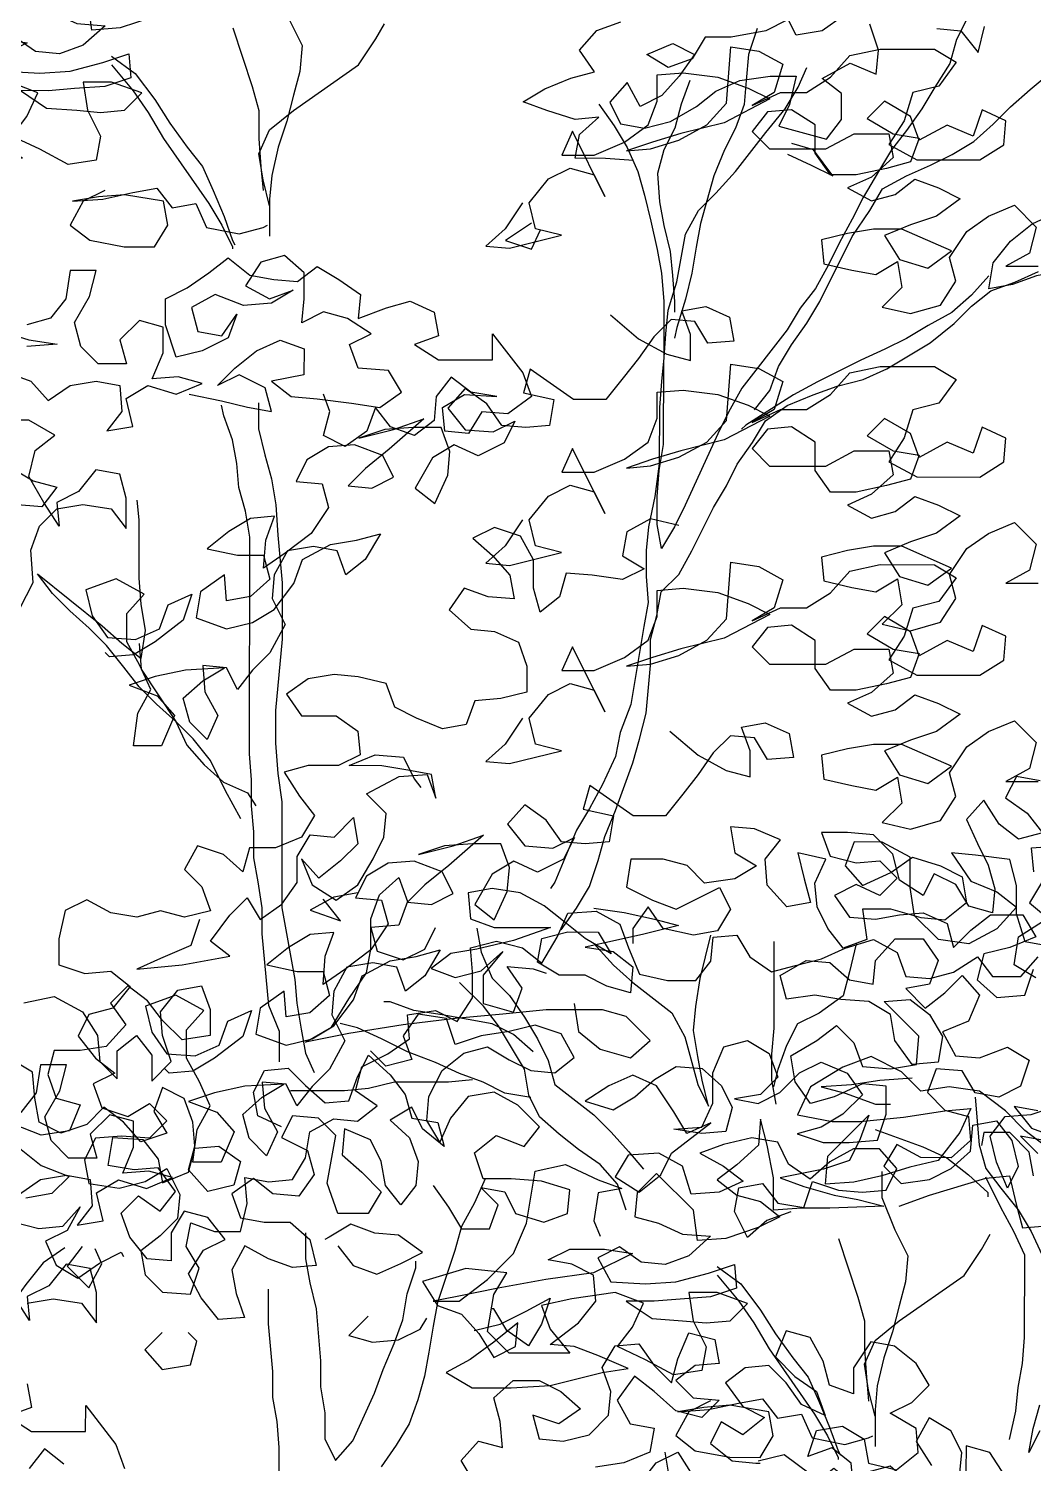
# Model space of a CAD drawing. Header units: inches. Extents: x 350994 to 353538, y 1581369 to 1583842.
# Drawn here: x 351495.551 to 351496.306, y 1583582.158 to 1583583.236 of the extents above; entities that cross this region are included whole.
import ezdxf

# ---------------------------------------------------------------- set-up
doc = ezdxf.new("R2010")
doc.units = ezdxf.units.IN
doc.header["$MEASUREMENT"] = 0
doc.linetypes.add('1', pattern=[0])
doc.layers.add('FOREST', color=96, linetype='Continuous')
doc.layers.add('TREE', color=81, linetype='1')

# ---------------------------------------------------------------- blocks, each defined once
blk = doc.blocks.new('TREE_4')
at = {"color": 94}
for points in [[(-470, 8776.1), (-493.2, 8741.5), (-519.3, 8718.4), (-487.5, 8715.4), (-418, 8732.7), (-452.7, 8741.4), (-461.4, 8776.1), (-435.3, 8807.9), (-406.4, 8822.4), (-374.6, 8813.6), (-360.2, 8784.7), (-403.5, 8871.5), (-417.9, 8839.7), (-374.6, 8839.7), (-334.1, 8857), (-302.3, 8880.1), (-290.7, 8911.9), (-290.6, 8946.6), (-255.9, 8949.4), (-209.7, 8943.6), (-169.2, 8929.1), (-140.3, 8914.6), (-201.1, 8882.9), (-258.9, 8868.5), (-296.5, 8856.9), (-331.2, 8845.4), (-299.4, 8848.3), (-261.8, 8859.8), (-224.2, 8880), (-198.1, 8908.9), (-195.2, 8943.6), (-192.3, 8984.1), (-154.7, 8978.3), (-122.9, 8960.9), (-134.5, 8923.3), (-163.5, 8906), (-125.8, 8923.3), (-91.2, 8923.3), (-59.3, 8943.5), (-33.3, 8972.4), (7.2, 8981), (79.5, 8980.9), (108.4, 8963.6), (85.2, 8931.8), (50.5, 8923.1), (38.9, 8885.6), (18.7, 8853.8), (56.2, 8833.5), (140.1, 8833.4), (171.9, 8853.6), (174.8, 8885.4), (143, 8899.9), (131.4, 8865.2), (96.7, 8879.7), (59.1, 8859.5), (47.6, 8891.3), (12.9, 8911.6), (-10.2, 8888.5), (24.4, 8868.2), (59.1, 8862.4), (47.5, 8830.6), (15.7, 8822), (-24.8, 8813.3), (-59.4, 8813.4), (-79.7, 8842.3), (-79.6, 8879.9), (-111.4, 8900.1), (-143.2, 8897.3), (-163.5, 8871.3), (-140.4, 8848.1), (-65.2, 8848.1), (-27.6, 8868.3), (18.7, 8868.2), (24.4, 8836.4), (-4.5, 8810.4), (-36.3, 8796), (-4.5, 8778.6), (27.3, 8787.3), (53.3, 8807.5), (85.1, 8795.9), (114, 8781.4), (82.2, 8758.3), (47.5, 8746.8), (12.8, 8732.3), (33, 8700.5), (70.5, 8688.9), (102.4, 8712), (35.9, 8741), (-1.7, 8741), (-36.4, 8735.3), (-71.1, 8726.6), (-68.2, 8694.8), (-30.7, 8686.1), (1.1, 8680.3), (30.1, 8697.6), (35.8, 8662.9), (9.8, 8636.9), (47.4, 8628.2), (87.8, 8639.7), (108.1, 8671.5), (99.5, 8703.3), (122.6, 8738), (151.6, 8758.2), (186.3, 8772.7), (215.2, 8743.7), (206.5, 8709), (174.6, 8691.7), (218, 8691.7)], [(-352.9, 8626.4), (-315.4, 8594.5), (-277.8, 8574.3), (-246, 8565.6), (-246, 8600.3), (-257.5, 8632.1), (-225.7, 8637.8), (-193.9, 8623.3), (-188.2, 8591.5), (-222.9, 8588.7), (-240.2, 8617.6), (-272, 8620.5), (-295.1, 8597.4), (-315.4, 8568.5), (-335.7, 8542.5), (-358.8, 8513.6), (-402.2, 8513.7), (-460, 8554.2), (-468.7, 8522.4), (-428.2, 8513.7), (-434, 8479), (-465.8, 8476.1), (-497.6, 8479), (-517.8, 8508), (-546.7, 8528.2), (-569.9, 8502.2), (-546.8, 8473.3), (-509.2, 8470.4), (-480.3, 8484.8), (-494.8, 8455.9), (-529.5, 8438.6), (-561.3, 8453.1), (-590.2, 8435.8), (-613.4, 8395.3), (-587.4, 8375), (-570, 8412.6), (-567.1, 8444.4), (-578.6, 8476.2), (-616.2, 8476.3), (-653.8, 8473.4), (-688.5, 8461.9), (-642.2, 8473.4), (-601.7, 8487.8), (-648, 8447.4), (-679.8, 8421.4), (-703, 8398.3), (-671.2, 8395.4), (-642.3, 8409.8), (-656.7, 8438.7), (-694.3, 8453.2), (-729, 8450.3), (-757.9, 8433), (-772.4, 8404.1), (-737.7, 8401.2), (-729, 8369.4), (-752.2, 8334.7), (-786.9, 8308.7), (-815.9, 8288.5), (-812.9, 8326.1), (-801.3, 8357.9), (-833.1, 8355), (-862.1, 8337.7), (-891, 8314.6), (-850.5, 8305.9), (-815.8, 8305.9), (-807.2, 8274.1), (-833.2, 8250.9), (-865, 8245.2), (-867.9, 8279.9), (-899.7, 8256.8), (-905.5, 8222.1), (-865.1, 8207.6), (-830.4, 8216.2), (-801.4, 8233.6), (-775.4, 8268.2), (-763.8, 8300), (-726.2, 8320.2), (-691.5, 8326), (-659.7, 8334.6), (-680, 8300), (-706, 8279.7), (-717.5, 8311.6), (-749.3, 8317.4), (-784, 8311.6), (-801.4, 8279.8), (-804.3, 8248), (-787, 8213.3), (-807.3, 8175.7), (-830.4, 8152.6), (-850.7, 8126.6), (-865.1, 8155.6), (-896.9, 8158.5), (-894.1, 8123.8), (-876.8, 8092), (-891.2, 8060.2), (-914.3, 8083.3), (-923, 8115.1), (-896.9, 8138.2), (-868, 8155.6), (-920.1, 8152.7), (-960.6, 8144.1), (-995.3, 8132.5), (-957.7, 8118.1), (-934.6, 8092), (-952, 8051.6), (-989.5, 8051.6), (-983.7, 8095), (-966.3, 8126.7), (-980.8, 8158.6), (-998.1, 8190.4), (-998.1, 8228), (-974.9, 8254), (-1012.5, 8274.2), (-1053, 8259.8), (-1044.3, 8225.1), (-1024.1, 8196.2), (-986.5, 8193.3), (-954.7, 8207.7), (-943.1, 8239.5), (-911.3, 8253.9), (-922.9, 8219.2), (-960.5, 8190.3), (-989.4, 8173), (-1021.2, 8170.2), (-1027, 8175.9)], [(-470, 8353), (-493.2, 8318.3), (-519.3, 8295.2), (-487.5, 8292.3), (-418, 8309.5), (-452.7, 8318.2), (-461.4, 8352.9), (-435.3, 8384.7), (-406.4, 8399.2), (-374.6, 8390.5), (-360.2, 8361.5), (-403.5, 8448.3), (-417.9, 8416.5), (-374.6, 8416.5), (-334.1, 8433.8), (-302.3, 8456.9), (-290.7, 8488.7), (-290.6, 8523.4), (-255.9, 8526.2), (-209.7, 8520.4), (-169.2, 8505.9), (-140.3, 8491.4), (-201.1, 8459.7), (-258.9, 8445.3), (-296.5, 8433.8), (-331.2, 8422.2), (-299.4, 8425.1), (-261.8, 8436.6), (-224.2, 8456.8), (-198.1, 8485.7), (-195.2, 8520.4), (-192.3, 8560.9), (-154.7, 8555.1), (-122.9, 8537.7), (-134.5, 8500.1), (-163.5, 8482.8), (-125.8, 8500.1), (-91.2, 8500.1), (-59.3, 8520.3), (-33.3, 8549.2), (7.2, 8557.8), (79.5, 8557.7), (108.4, 8540.4), (85.2, 8508.6), (50.5, 8499.9), (38.9, 8462.4), (18.7, 8430.6), (56.2, 8410.3), (140.1, 8410.2), (171.9, 8430.4), (174.8, 8462.2), (143, 8476.7), (131.4, 8442), (96.7, 8456.5), (59.1, 8436.3), (47.6, 8468.1), (12.9, 8488.4), (-10.2, 8465.3), (24.4, 8445), (59.1, 8439.2), (47.5, 8407.4), (15.7, 8398.8), (-24.8, 8390.1), (-59.4, 8390.2), (-79.7, 8419.1), (-79.6, 8456.7), (-111.4, 8477), (-143.2, 8474.1), (-163.5, 8448.1), (-140.4, 8424.9), (-65.2, 8424.9), (-27.6, 8445.1), (18.7, 8445), (24.4, 8413.2), (-4.5, 8387.2), (-36.3, 8372.8), (-4.5, 8355.4), (27.3, 8364.1), (53.3, 8384.3), (85.1, 8372.7), (114, 8358.2), (82.2, 8335.1), (47.5, 8323.6), (12.8, 8309.1), (33, 8277.3), (70.5, 8265.7), (102.4, 8288.8), (35.9, 8317.8), (-1.7, 8317.8), (-36.4, 8312.1), (-71.1, 8303.4), (-68.2, 8271.6), (-30.7, 8262.9), (1.1, 8257.1), (30.1, 8274.4), (35.8, 8239.7), (9.8, 8213.7), (47.4, 8205), (87.8, 8216.6), (108.1, 8248.3), (99.5, 8280.2), (122.6, 8314.8), (151.6, 8335), (186.3, 8349.5), (215.2, 8320.5), (206.5, 8285.8), (174.6, 8268.5), (218, 8268.5)], [(-261.6, 8345.6), (-299.2, 8354.3), (-331, 8337), (-336.9, 8305.2), (-308, 8287.8), (-336.9, 8273.4), (-377.4, 8279.2), (-412, 8282.1), (-420.7, 8250.3), (-446.8, 8230.1), (-455.4, 8261.9), (-455.4, 8299.5), (-472.7, 8331.3), (-507.4, 8342.9), (-536.3, 8328.5), (-510.3, 8305.3), (-487.2, 8279.3), (-481.5, 8247.5), (-516.2, 8250.4), (-548, 8262), (-568.2, 8233.1), (-539.3, 8207.1), (-507.5, 8204.1), (-475.7, 8189.7), (-464.2, 8157.8), (-464.2, 8123.2), (-498.9, 8114.5), (-533.6, 8111.7), (-545.2, 8079.9), (-577, 8074.1), (-611.7, 8088.6), (-640.6, 8103.1), (-652.2, 8134.9), (-689.7, 8143.6), (-721.5, 8146.5), (-756.2, 8140.8), (-785.2, 8120.6), (-765, 8091.6), (-718.7, 8091.6), (-689.8, 8071.3), (-686.9, 8039.5), (-715.9, 8025.1), (-756.3, 8025.1), (-788.2, 8016.5), (-767.9, 7984.6), (-747.7, 7958.6), (-765.1, 7929.7), (-799.8, 7915.3), (-834.5, 7915.3), (-843.2, 7883.5), (-869.2, 7906.7), (-903.9, 7918.3), (-921.3, 7886.5), (-898.2, 7863.3), (-886.6, 7831.5), (-921.3, 7822.9), (-953.1, 7831.6), (-984.9, 7822.9), (-1019.6, 7828.7), (-1051.4, 7846.1), (-1080.3, 7831.7), (-1089.1, 7794.1), (-1089.1, 7759.4), (-1054.4, 7747.8), (-1019.7, 7750.7), (-993.7, 7730.4), (-1016.9, 7701.5), (-1048.7, 7692.9), (-1063.2, 7664), (-1040, 7635), (-1014, 7614.8), (-1043, 7600.4), (-1031.4, 7568.5), (-996.8, 7556.9), (-967.8, 7574.3), (-944.7, 7551.1), (-967.9, 7528), (-1005.4, 7530.9), (-1040.1, 7528.1), (-1054.6, 7499.2), (-1048.9, 7467.4), (-1008.4, 7461.5), (-973.7, 7470.2), (-944.8, 7487.5), (-927.5, 7452.8), (-930.4, 7421), (-953.5, 7397.9), (-979.6, 7377.7), (-973.8, 7345.9), (-950.7, 7322.7), (-913.1, 7319.8), (-901.5, 7354.5), (-918.8, 7383.4), (-913, 7415.2), (-881.2, 7403.6), (-846.5, 7403.6), (-837.8, 7441.1), (-840.7, 7475.8), (-808.9, 7470), (-777.1, 7472.9), (-759.7, 7501.8), (-753.9, 7536.5), (-722.1, 7553.8), (-690.3, 7550.9), (-664.2, 7571.1), (-693.1, 7591.4), (-684.4, 7623.2), (-649.7, 7640.5), (-620.8, 7660.7), (-623.6, 7692.5), (-586.1, 7698.2), (-557.2, 7683.8), (-536.9, 7715.5), (-536.9, 7750.2), (-539.7, 7782), (-505, 7790.7), (-470.3, 7782), (-444.3, 7761.7), (-424.1, 7796.4), (-409.6, 7828.2), (-372, 7831), (-340.2, 7813.7), (-328.7, 7781.9), (-314.2, 7747.1), (-276.7, 7738.4), (-239.1, 7738.4), (-218.8, 7764.4), (-215.9, 7796.2), (-184.1, 7799.1), (-166.8, 7770.1), (-137.9, 7749.9), (-106, 7758.5), (-71.3, 7767.2), (-39.5, 7781.6), (-1.9, 7793.1), (29.9, 7775.7), (41.4, 7743.9), (73.2, 7741), (105, 7749.7), (136.8, 7769.9), (157, 7743.8), (194.6, 7743.8), (217.8, 7769.8)], [(223.7, 7871), (206.3, 7842.1), (238.1, 7816)], [(232.3, 7784.2), (200.5, 7790), (188.9, 7827.6), (189, 7865.2), (180.3, 7899.9), (134.1, 7905.8), (102.3, 7908.7), (128.3, 7871.1), (162.9, 7856.6), (188.9, 7836.3), (162.9, 7807.4), (125.3, 7787.2), (84.8, 7793), (53, 7824.9), (47.3, 7862.5), (47.3, 7902.9), (9.8, 7923.2), (-27.8, 7923.3), (-39.4, 7891.5), (-16.3, 7865.4), (21.3, 7882.7), (50.2, 7902.9), (87.8, 7891.3), (116.7, 7876.9), (122.4, 7842.2), (93.5, 7819.1), (61.7, 7822), (21.2, 7833.6), (-16.3, 7833.6), (-10.6, 7793.1), (-42.4, 7781.6), (-62.6, 7807.6), (-77.1, 7836.6), (-79.9, 7868.4), (-65.4, 7900.2), (-103, 7908.9), (-94.4, 7874.2), (-85.7, 7842.3), (-117.5, 7836.6), (-143.5, 7865.5), (-146.4, 7900.2), (-126.1, 7926.2), (-160.8, 7940.7), (-192.6, 7943.6), (-186.9, 7908.9), (-158, 7891.6), (-186.9, 7874.2), (-227.4, 7868.5), (-250.5, 7891.7), (-282.3, 7900.4), (-325.7, 7900.4), (-331.5, 7862.8), (-296.8, 7845.4), (-265, 7833.8), (-207.1, 7862.7), (-192.7, 7833.8), (-210.1, 7804.9), (-241.9, 7799.1), (-282.4, 7807.8), (-302.6, 7836.8), (-322.8, 7807.9), (-322.9, 7787.6)], [(-470, 8088.5), (-493.2, 8053.8), (-519.3, 8030.7), (-487.5, 8027.8), (-418, 8045), (-452.7, 8053.8), (-461.4, 8088.5), (-435.3, 8120.2), (-406.4, 8134.7), (-374.6, 8126), (-360.2, 8097), (-403.5, 8183.8), (-417.9, 8152), (-374.6, 8152), (-334.1, 8169.3), (-302.3, 8192.4), (-290.7, 8224.2), (-290.6, 8258.9), (-255.9, 8261.7), (-209.7, 8255.9), (-169.2, 8241.4), (-140.3, 8226.9), (-201.1, 8195.2), (-258.9, 8180.8), (-296.5, 8169.3), (-331.2, 8157.7), (-299.4, 8160.6), (-261.8, 8172.1), (-224.2, 8192.3), (-198.1, 8221.2), (-195.2, 8255.9), (-192.3, 8296.4), (-154.7, 8290.6), (-122.9, 8273.2), (-134.5, 8235.6), (-163.5, 8218.3), (-125.8, 8235.6), (-91.2, 8235.6), (-59.3, 8255.8), (-33.3, 8284.7), (7.2, 8293.3), (79.5, 8293.2), (108.4, 8275.9), (85.2, 8244.1), (50.5, 8235.4), (38.9, 8197.9), (18.7, 8166.1), (56.2, 8145.8), (140.1, 8145.7), (171.9, 8165.9), (174.8, 8197.7), (143, 8212.2), (131.4, 8177.5), (96.7, 8192), (59.1, 8171.8), (47.6, 8203.6), (12.9, 8223.9), (-10.2, 8200.8), (24.4, 8180.5), (59.1, 8174.7), (47.5, 8142.9), (15.7, 8134.3), (-24.8, 8125.6), (-59.4, 8125.7), (-79.7, 8154.6), (-79.6, 8192.2), (-111.4, 8212.5), (-143.2, 8209.6), (-163.5, 8183.6), (-140.4, 8160.4), (-65.2, 8160.4), (-27.6, 8180.6), (18.7, 8180.5), (24.4, 8148.7), (-4.5, 8122.7), (-36.3, 8108.3), (-4.5, 8090.9), (27.3, 8099.6), (53.3, 8119.8), (85.1, 8108.2), (114, 8093.7), (82.2, 8070.6), (47.5, 8059.1), (12.8, 8044.7), (33, 8012.8), (70.5, 8001.2), (102.4, 8024.3), (35.9, 8053.3), (-1.7, 8053.3), (-36.4, 8047.6), (-71.1, 8038.9), (-68.2, 8007.1), (-30.7, 7998.4), (1.1, 7992.6), (30.1, 8009.9), (35.8, 7975.2), (9.8, 7949.2), (47.4, 7940.5), (87.8, 7952.1), (108.1, 7983.8), (99.5, 8015.7), (122.6, 8050.3), (151.6, 8070.5), (186.3, 8085), (215.2, 8056), (206.5, 8021.3), (174.6, 8004), (218, 8004)], [(-273.5, 8070.9), (-235.9, 8039.1), (-198.3, 8018.8), (-166.5, 8010.1), (-166.5, 8044.8), (-178, 8076.6), (-146.2, 8082.4), (-114.4, 8067.9), (-108.7, 8036.1), (-143.4, 8033.2), (-160.7, 8062.2), (-192.5, 8065.1), (-215.7, 8042), (-235.9, 8013.1), (-256.2, 7987.1), (-279.3, 7958.2), (-322.7, 7958.2), (-380.5, 7998.7), (-389.2, 7967), (-348.7, 7958.2), (-354.5, 7923.6), (-386.4, 7920.7), (-418.2, 7923.6), (-438.4, 7952.5), (-467.3, 7972.8), (-490.4, 7946.8), (-467.3, 7917.9), (-429.7, 7914.9), (-400.8, 7929.4), (-415.3, 7900.5), (-450, 7883.2), (-481.8, 7897.6), (-510.7, 7880.3), (-533.9, 7839.9), (-507.9, 7819.6), (-490.5, 7857.2), (-487.6, 7889), (-499.1, 7920.8), (-536.7, 7920.8), (-574.3, 7918), (-609, 7906.4), (-562.7, 7918), (-522.2, 7932.4), (-568.5, 7891.9), (-600.4, 7866), (-623.5, 7842.8), (-591.7, 7839.9), (-562.8, 7854.4), (-577.2, 7883.3), (-614.8, 7897.8), (-649.5, 7894.9), (-678.4, 7877.6), (-692.9, 7848.7), (-658.2, 7845.8), (-649.6, 7814), (-672.7, 7779.3), (-707.4, 7753.3), (-736.4, 7733.1), (-733.4, 7770.7), (-721.9, 7802.5), (-753.7, 7799.6), (-782.6, 7782.3), (-811.5, 7759.2), (-771.1, 7750.5), (-736.4, 7750.4), (-727.7, 7718.6), (-753.8, 7695.5), (-785.6, 7689.8), (-788.4, 7724.4), (-820.3, 7701.3), (-826.1, 7666.7), (-785.6, 7652.2), (-750.9, 7660.8), (-722, 7678.1), (-695.9, 7712.8), (-684.3, 7744.6), (-646.7, 7764.8), (-612, 7770.5), (-580.2, 7779.2), (-600.5, 7744.5), (-626.5, 7724.3), (-638, 7756.1), (-669.8, 7761.9), (-704.5, 7756.2), (-721.9, 7724.4), (-724.8, 7692.6), (-707.5, 7657.9), (-727.8, 7620.3), (-751, 7597.2), (-771.2, 7571.2), (-785.6, 7600.1), (-817.4, 7603), (-814.6, 7568.3), (-797.3, 7536.5), (-811.8, 7504.7), (-834.9, 7527.9), (-843.5, 7559.7), (-817.5, 7582.8), (-788.5, 7600.1), (-840.6, 7597.3), (-881.1, 7588.6), (-915.8, 7577.1), (-878.2, 7562.6), (-855.1, 7536.6), (-872.5, 7496.1), (-910.1, 7496.1), (-904.2, 7539.5), (-886.9, 7571.3), (-901.3, 7603.1), (-918.6, 7634.9), (-918.6, 7672.5), (-895.4, 7698.5), (-933, 7718.8), (-973.5, 7704.4), (-964.8, 7669.7), (-944.6, 7640.7), (-907, 7637.8), (-875.2, 7652.2), (-863.6, 7684), (-831.8, 7698.5), (-843.4, 7663.8), (-881, 7634.9), (-910, 7617.6), (-941.8, 7614.7), (-947.5, 7620.5)], [(-901.1, 7820), (-912.7, 7785.3), (-953.2, 7768), (-985, 7753.5), (-924.3, 7759.3), (-860.7, 7770.8), (-886.7, 7791), (-860.6, 7825.7), (-837.5, 7848.8), (-820.1, 7819.9), (-791.2, 7840.1), (-770.9, 7869), (-770.9, 7903.7), (-753.5, 7932.6), (-721.7, 7929.7), (-695.7, 7955.7), (-689.9, 7921), (-713.1, 7897.9), (-742, 7874.8), (-765.1, 7900.8), (-750.7, 7866.1), (-718.9, 7845.8), (-690, 7866), (-669.7, 7900.7), (-655.2, 7929.6), (-652.3, 7961.4), (-678.3, 7987.5), (-634.9, 8010.5), (-597.3, 8013.4), (-585.8, 7981.6), (-591.6, 8013.4), (-623.4, 8019.2), (-658, 8025), (-701.4, 8025.1), (-666.7, 8039.5), (-629.1, 8036.6), (-614.7, 8007.6), (-606, 7996.1)], [(891.1, 7393.3), (922.9, 7390.4), (946, 7361.4), (954.7, 7396.1)], [(-531, 7808.1), (-525.3, 7776.3), (-510.8, 7741.5), (-487.7, 7718.4), (-467.5, 7689.5), (-450.2, 7660.5), (-435.8, 7631.6), (-427.1, 7599.8), (-375.1, 7559.3), (-352, 7536.1), (-328.9, 7510.1), (-308.7, 7486.9)], [(-374.9, 7787.7), (-348.9, 7758.7), (-322.9, 7735.6), (-270.9, 7695.1), (-253.6, 7663.2), (-236.3, 7599.6), (-221.9, 7570.7), (-230.5, 7605.4), (-236.3, 7637.2), (-242, 7671.9), (-239.1, 7703.7), (-233.3, 7741.3), (-218.8, 7799.1)], [(-134.9, 7790.4), (-135, 7674.7), (-138, 7640), (-138, 7605.3), (-132.2, 7573.5)], [(-25.1, 7787.4), (-33.8, 7749.8), (-42.5, 7718), (-74.3, 7694.9), (-103.2, 7680.5), (-117.7, 7651.6), (-129.3, 7619.8), (-135.1, 7596.6)], [(-331.9, 7432), (-343.4, 7466.7), (-366.5, 7492.8), (-395.4, 7513), (-421.4, 7533.3), (-447.4, 7556.4), (-461.8, 7585.4), (-467.6, 7620.1), (-502.2, 7677.9), (-522.4, 7704), (-554.2, 7735.8)], [(-456, 7643.2), (-482, 7666.3), (-510.9, 7680.8), (-542.7, 7686.6), (-577.4, 7692.5), (-615, 7698.3), (-646.8, 7709.9), (-655.4, 7709.9)], [(-458.9, 7582.5), (-493.6, 7588.3), (-522.5, 7602.8), (-554.3, 7614.4), (-586.1, 7628.9), (-623.7, 7643.3), (-658.4, 7660.7), (-690.2, 7675.2), (-713.3, 7681)], [(-1131.1, 7307.9), (-1096.4, 7313.7), (-1058.8, 7307.9), (-1038.6, 7281.8), (-1038.6, 7322.3), (-1047.2, 7354.1), (-1079, 7359.9), (-1102.2, 7331.1), (-1131.1, 7316.6), (-1128.3, 7284.8), (-1148.5, 7316.6)], [(-1142.6, 7452.5), (-1113.6, 7472.7), (-1078.9, 7478.5), (-1047.1, 7472.7), (-1044.3, 7438), (-1064.5, 7412), (-1029.8, 7417.7), (-1038.5, 7455.3), (-1009.5, 7472.6), (-972, 7461), (-937.3, 7475.5), (-969, 7484.2), (-1003.7, 7481.3), (-989.3, 7516), (-989.2, 7550.7), (-1021, 7559.4), (-1047.1, 7533.4), (-1038.4, 7501.6), (-1076, 7501.6), (-1099.1, 7524.8), (-1107.8, 7556.6), (-1087.5, 7591.3), (-1078.8, 7625.9), (-1113.5, 7626), (-1119.3, 7588.4), (-1139.6, 7562.4)], [(32.4, 7437.5), (72.9, 7451.9), (148.1, 7474.9), (179.9, 7477.8), (188.6, 7440.2), (197.2, 7408.4), (229, 7411.3)], [(226.2, 7518.2), (200.2, 7538.5), (174.2, 7564.5), (139.6, 7590.6), (99.1, 7596.4), (61.5, 7590.7), (35.5, 7616.7), (-5, 7637), (-42.6, 7622.6), (-86, 7596.6), (-103.3, 7559), (-57.1, 7550.3), (-19.5, 7550.3), (38.3, 7556), (93.3, 7564.6), (128, 7567.5), (113.5, 7535.7), (84.5, 7498.1), (46.9, 7489.5), (9.3, 7478), (-28.2, 7469.3), (-65.8, 7466.5), (-62.9, 7504), (-7.9, 7558.9), (-19.5, 7527.1), (-34, 7498.2), (-68.7, 7486.7), (-126.5, 7475.2), (-94.8, 7463.6), (-54.3, 7452), (-22.5, 7446.2), (12.2, 7437.5), (-60.1, 7434.7), (-97.7, 7434.7), (-135.3, 7431.8), (-135.2, 7475.2), (-143.9, 7518.6), (-152.5, 7553.3), (-155.4, 7518.6), (-184.4, 7492.6), (-210.4, 7472.4), (-184.4, 7452.1), (-152.6, 7443.4), (-126.6, 7423.1), (-155.5, 7408.7), (-198.9, 7394.3), (-236.5, 7391.4), (-242.2, 7431.9), (-291.3, 7481.1), (-317.4, 7455.1), (-320.3, 7423.3), (-288.5, 7414.6), (-256.7, 7400.1), (-219.1, 7397.2), (-248.1, 7371.2), (-279.9, 7359.7), (-311.7, 7362.6), (-340.6, 7382.9), (-369.5, 7368.4), (-352.2, 7336.6), (-305.9, 7333.7), (-265.5, 7336.5), (-222.1, 7348.1), (-187.4, 7359.6), (-184.5, 7327.8), (-219.2, 7316.3), (-259.7, 7313.4), (-294.4, 7310.5), (-332, 7310.6), (-297.3, 7287.4), (-256.8, 7284.5), (-225, 7281.6), (-193.2, 7284.4), (-170.1, 7307.5), (-210.5, 7322), (-248.1, 7322.1), (-242.4, 7284.5), (-225.1, 7249.8), (-230.9, 7218), (-268.5, 7212.2), (-306, 7232.5), (-343.6, 7249.9), (-323.3, 7275.9), (-308.9, 7307.7), (-346.4, 7322.2), (-404.3, 7313.5), (-444.7, 7304.9), (-433.2, 7273.1), (-407.2, 7241.3), (-488.2, 7241.3), (-517.1, 7270.3), (-508.3, 7319.4), (-491, 7348.3), (-545.9, 7354.1), (-603.7, 7336.8), (-583.5, 7305), (-551.7, 7293.4), (-528.6, 7267.4), (-508.4, 7235.6), (-479.5, 7250), (-476.6, 7281.8), (-508.4, 7255.8), (-540.2, 7232.7), (-572, 7215.4), (-537.4, 7195.1), (-485.3, 7195.1), (-433.3, 7197.9), (-363.9, 7215.2), (-329.2, 7220.9), (-369.6, 7238.3), (-401.4, 7249.9), (-433.2, 7252.8), (-395.6, 7281.7), (-372.5, 7310.6), (-375.3, 7345.3), (-404.2, 7359.8), (-436, 7365.6), (-407.1, 7380), (-360.8, 7380), (-323.2, 7374.2), (-375.3, 7348.2), (-438.9, 7339.6), (-502.5, 7328.1), (-557.5, 7316.6), (-589.3, 7310.8), (-554.6, 7310.8), (-517, 7339.7), (-482.3, 7374.3), (-464.9, 7414.8), (-453.3, 7484.2), (-412.8, 7492.8), (-369.4, 7472.5), (-337.6, 7460.9), (-369.4, 7455.2), (-375.2, 7417.6), (-366.6, 7397.3)], [(-537, 7605.7), (-568.8, 7602.8), (-641.1, 7602.9), (-675.8, 7594.2), (-707.6, 7591.4), (-779.9, 7591.4)], [(49.9, 7608), (6.6, 7605.2), (-31, 7599.4), (-71.5, 7596.6), (-39.7, 7587.9), (0.8, 7573.4), (21, 7573.4)], [(217.6, 7564.5), (185.8, 7570.3), (208.9, 7541.4), (240.7, 7529.8)], [(211.7, 7477.8), (206, 7509.6), (180, 7535.6), (145.3, 7535.7), (142.4, 7518.3)], [(946.1, 7436.6), (917.1, 7378.8), (908.4, 7347), (888.2, 7315.2), (870.8, 7286.3), (850.5, 7257.4), (830.3, 7231.4), (812.9, 7202.5), (792.6, 7167.9), (778.1, 7139), (760.7, 7107.2), (746.3, 7078.3), (728.9, 7046.5), (708.6, 7020.5), (691.3, 6991.6), (630.5, 6913.6), (613.1, 6881.8), (598.6, 6852.9), (555.1, 6757.5), (540.7, 6728.6), (523.3, 6699.7), (517.5, 6731.5), (517.6, 6769.1), (520.5, 6803.8), (526.3, 6838.5), (526.4, 6948.4), (529.3, 6986), (532.3, 7017.8), (543.9, 7055.3), (555.5, 7118.9), (572.9, 7150.7), (596, 7173.8), (622.1, 7202.7), (662.6, 7254.7), (688.6, 7286.5), (706, 7315.4), (717.6, 7341.4)], [(9.4, 7483.7), (9.3, 7449), (26.6, 7405.7), (43.9, 7370.9), (41, 7336.3), (32.3, 7304.5), (23.6, 7269.8), (12, 7235.1), (3.3, 7197.5), (0.4, 7165.7), (0.3, 7116.6)], [(486.2, 7217.3), (448.6, 7220.2), (408.1, 7220.3), (413.9, 7252.1), (440, 7275.2), (408.2, 7272.3), (370.6, 7283.9), (338.8, 7295.5), (367.7, 7312.8), (402.4, 7327.3), (434.2, 7335.9), (414, 7364.8), (437.2, 7390.8), (469, 7402.4)], [(691.6, 7405.1), (662.7, 7390.6), (616.4, 7382), (581.7, 7382), (564.4, 7353.1), (532.5, 7341.6), (503.7, 7359), (538.4, 7373.4), (567.3, 7358.9), (547, 7330), (523.8, 7304), (494.9, 7289.6), (477.6, 7321.4), (454.4, 7295.4), (468.9, 7266.5), (500.7, 7260.7), (535.4, 7269.3), (570.1, 7289.5), (596.1, 7309.7), (627.9, 7324.2), (668.4, 7329.9), (703.1, 7329.9), (694.4, 7292.3), (679.9, 7263.4), (743.5, 7246), (763.8, 7272), (763.8, 7306.7), (737.8, 7326.9), (775.4, 7347.1), (810.1, 7332.7), (813, 7364.5), (801.5, 7399.2)], [(766.8, 7410.8), (737.9, 7390.6), (703.2, 7384.8), (688.7, 7413.7)], [(-48.6, 7394.2), (-22.6, 7316.1), (-14, 7284.3), (-14, 7246.7), (-11.1, 7209.1), (-8.3, 7177.3)], [(0.4, 7157), (-8.3, 7191.7), (-14, 7226.4), (0.5, 7258.2), (32.3, 7284.2), (119.1, 7344.9), (142.3, 7379.5), (153.8, 7399.8)], [(651.1, 7393.5), (639.5, 7358.8), (636.6, 7324.1), (633.7, 7292.3), (622.1, 7260.5), (607.6, 7231.7), (593.1, 7197), (575.7, 7133.4), (569.9, 7101.6), (564.1, 7066.9), (555.4, 7032.2), (543.8, 6994.6), (540.9, 6980.2)], [(-1057.6, 7383.5), (-1077.9, 7357.5), (-1049, 7328.6), (-1031.6, 7360.4), (-1040.3, 7380.6)], [(647.8, 6884.7), (668, 6910.7), (679.6, 6942.5), (697, 6971.4), (717.3, 7000.2), (734.7, 7029.1), (778.1, 7115.8), (801.3, 7150.5), (818.6, 7179.4), (850.5, 7196.7), (882.3, 7211.2), (911.2, 7225.6), (940.1, 7242.9), (966.2, 7266), (989.3, 7289.1), (1015.4, 7312.2), (1047.2, 7338.2), (1073.2, 7364.2), (1084.8, 7381.6)], [(-210.5, 7356.7), (-178.7, 7333.6), (-152.7, 7298.8), (-132.5, 7267), (-109.4, 7235.2), (-89.2, 7209.2), (-74.8, 7177.3), (-60.3, 7142.6), (-48.8, 7110.8), (-45.9, 7105)], [(-210.5, 7345.2), (-181.6, 7310.4), (-161.4, 7281.5), (-141.2, 7246.8), (-80.6, 7160), (-63.3, 7131.1), (-48.8, 7102.1), (-48.8, 7099.3)], [(561.4, 7324.2), (549.9, 7292.4), (541.1, 7260.6), (526.7, 7231.7), (518, 7199.9), (520.8, 7162.3), (526.6, 7130.5), (535.2, 7095.8), (538.1, 7064), (540.9, 7029.3), (540.9, 7014.9)], [(-1131.2, 7200.3), (-1125.4, 7168.5), (-1157.2, 7157), (-1125.4, 7136.7), (-1053.2, 7136.6), (-1053.1, 7171.3), (-1012.7, 7119.2), (-1001.2, 7087.4)], [(-1082.1, 7093.3), (-1108.1, 7113.5), (-1128.4, 7087.5)], [(-676.1, 7290.7), (-702.1, 7264.7), (-670.3, 7256), (-635.6, 7258.8), (-606.7, 7273.2), (-598, 7287.7)], [(440, 7292.5), (460.2, 7263.6), (477.5, 7234.7), (491.9, 7202.8), (500.6, 7171), (509.2, 7136.3), (517.9, 7098.7), (523.6, 7066.9), (526.5, 7029.3), (526.4, 6954.2), (523.5, 6922.4), (520.6, 6887.7), (520.5, 6812.5), (514.7, 6769.1), (506, 6728.7), (503, 6696.9), (503, 6662.2), (505.9, 6627.5), (500.1, 6595.7), (482.6, 6491.6), (468.1, 6454), (462.3, 6422.2), (444.9, 6384.6), (427.6, 6352.9), (410.2, 6324), (381.2, 6254.6), (375.4, 6245.9)], [(691.5, 7225.8), (723.3, 7211.3), (752.2, 7196.8), (726.2, 7231.5), (697.3, 7240.2)], [(1315.9, 7152.9), (1252.3, 7121.2), (1217.6, 7109.7), (1185.8, 7101), (1153.9, 7089.5), (1119.2, 7080.8), (1023.8, 7063.6), (992, 7052), (960.2, 7046.3), (966, 7081), (989.2, 7109.9), (1018.1, 7133), (1049.9, 7147.4), (1078.8, 7164.7), (1110.7, 7182), (1139.6, 7199.4), (1168.5, 7219.6), (1191.7, 7236.9)], [(-219.3, 7177.5), (-248.3, 7163), (-265.6, 7131.3), (-239.6, 7111), (-193.4, 7102.3), (-152.9, 7102.2), (-135.5, 7131.1), (-141.3, 7162.9), (-193.3, 7171.7), (-228, 7168.8), (-262.7, 7163.1), (-222.2, 7165.9), (-181.8, 7174.5), (-149.9, 7180.3), (-129.7, 7154.3), (-97.9, 7160), (-83.5, 7128.2), (-40.1, 7119.5), (-8.3, 7128.1), (-2.5, 7131)], [(350.2, 7133.6), (315.5, 7110.5), (350.2, 7098.9), (361.8, 7124.9)], [(389.8, 6191), (410.1, 6219.9), (427.5, 6248.8), (439.1, 6283.5), (447.8, 6315.3), (462.3, 6349.9), (485.4, 6413.5), (494.1, 6445.3), (502.8, 6480), (508.7, 6543.6), (508.7, 6578.3), (517.4, 6610.1), (523.2, 6641.9), (546.4, 6665), (563.8, 6696.8), (592.7, 6754.6), (610.1, 6783.5), (624.6, 6812.4), (644.9, 6841.3), (662.2, 6870.2), (691.2, 6890.4), (725.9, 6904.8), (757.7, 6916.4), (792.4, 6925), (824.2, 6939.4), (882.1, 6974.1), (913.9, 7000.1), (937, 7023.2), (963.1, 7043.4), (994.9, 7054.9), (1026.7, 7069.4)], [(-332.6, 6619.6), (-315.2, 6654.2), (-318.1, 6697.6), (-306.5, 6729.4), (-283.3, 6752.5), (-248.6, 6758.3), (-211.1, 6752.4), (-190.8, 6726.4), (-190.8, 6766.9), (-199.4, 6798.7), (-231.2, 6804.5), (-254.4, 6775.6), (-283.3, 6761.2), (-280.5, 6729.4), (-300.7, 6761.2), (-320.9, 6795.9), (-312.2, 6830.6), (-286.1, 6850.8), (-320.8, 6871.1), (-358.4, 6871.1)], [(-358.5, 6816.2), (-315.1, 6790.1), (-283.3, 6781.4), (-303.6, 6755.4), (-341.2, 6758.3)], [(-349.7, 6934.7), (-317.9, 6923.1), (-294.8, 6897.1), (-265.8, 6917.3), (-231.1, 6923), (-199.3, 6917.2), (-196.5, 6882.5), (-216.7, 6856.5), (-182, 6862.3), (-190.7, 6899.9), (-161.8, 6917.2), (-124.2, 6905.6), (-89.5, 6920), (-121.3, 6928.7), (-156, 6925.9), (-141.5, 6960.6), (-141.4, 6995.2), (-173.2, 7004), (-199.3, 6978), (-190.6, 6946.1), (-228.2, 6946.2), (-251.3, 6969.3), (-260, 7001.1), (-239.7, 7035.8), (-231, 7070.5), (-265.7, 7070.5), (-271.5, 7033), (-291.8, 7007), (-323.6, 6998.3)], [(-358.3, 6989.7), (-320.7, 6978.1), (-283.1, 6972.2), (-323.6, 6969.4)], [(-106.8, 6905.6), (-63.5, 6896.9), (-28.8, 6888.2), (3, 6882.4), (-5.6, 6914.2), (-40.3, 6931.5), (-69.2, 6917.1), (-46.1, 6940.2), (-17.1, 6963.3), (14.7, 6977.8), (46.5, 6966.2), (46.4, 6931.5), (3.1, 6922.8), (29.1, 6902.6), (63.8, 6899.6), (110, 6893.8), (147.6, 6888), (176.5, 6908.2), (159.2, 6937.1), (118.7, 6940.1), (107.2, 6971.9), (136.1, 6986.3), (104.3, 7006.6), (72.5, 7015.3), (43.6, 7000.9), (46.5, 7032.7), (46.6, 7067.4), (20.6, 7090.5), (-11.3, 7081.9), (-31.5, 7050.1), (0.3, 7032.7), (32.1, 7044.2), (3.2, 7026.9), (-34.4, 7024.1), (-72, 7038.6), (-103.8, 7021.2), (-95.2, 6989.4), (-63.4, 6983.6), (-43.1, 7012.5), (-54.7, 6980.7), (-89.4, 6963.4), (-124.1, 6954.8), (-138.5, 6998.1), (-138.5, 7032.8), (-109.6, 7047.3), (-80.7, 7067.5), (-54.6, 7087.7), (-25.7, 7064.5), (6.1, 7058.7), (37.9, 7055.8), (63.9, 7076), (92.8, 7058.6), (121.7, 7038.4), (118.8, 7006.6), (156.4, 7021), (188.2, 7029.6), (220, 7015.2), (225.7, 6983.3), (193.9, 6971.8), (225.7, 6951.5), (298, 6951.5), (298, 6986.2), (338.5, 6934.1), (350, 6902.3), (318.2, 6879.2), (283.5, 6882.1), (266.1, 6853.2), (234.3, 6856.1), (231.4, 6887.9), (260.4, 6905.3), (303.7, 6902.3), (269, 6908.1), (243, 6928.4), (222.8, 6902.4), (219.9, 6870.6), (193.8, 6850.4), (162, 6862), (141.8, 6888), (130.2, 6856.2), (101.3, 6836), (72.4, 6850.5), (81.1, 6882.3), (72.4, 6905.4)], [(960.2, 7063.6), (937.1, 7037.6), (911, 7014.5), (879.2, 6997.2), (850.3, 6979.9), (821.3, 6965.5), (789.5, 6951), (731.7, 6922.2), (699.8, 6904.8), (636.2, 6864.4), (630.4, 6858.7)], [(13.8, 6015), (13.8, 6055.4), (-0.6, 6090.1), (-9.2, 6185.6), (-9.2, 6220.3), (-14.9, 6255), (-20.7, 6286.8), (-20.6, 6321.5), (-23.5, 6356.2), (-23.5, 6390.9), (-26.3, 6425.6), (-26, 6714.7), (-31.8, 6749.4), (-40.4, 6781.2), (-43.3, 6813), (-49.1, 6844.8), (-60.6, 6876.6), (-63.5, 6891.1)], [(-14.3, 6893.9), (-14.3, 6859.2), (-5.7, 6824.5), (2.9, 6792.7), (8.7, 6758), (11.5, 6717.5), (17.3, 6653.9), (17.2, 6578.8), (8.4, 6483.4), (8.4, 6440), (11.3, 6399.5), (17, 6361.9), (16.9, 6220.2), (34.1, 6124.8), (37, 6093), (42.7, 6058.3), (48.5, 6026.5), (60, 6000.5)], [(-38, 6338.8), (-58.2, 6376.4), (-78.4, 6416.9), (-101.5, 6445.9), (-124.6, 6469), (-150.6, 6492.2), (-173.7, 6515.3), (-193.9, 6541.4), (-217, 6570.3), (-240.1, 6593.4), (-266.1, 6616.6), (-289.2, 6639.8), (-309.4, 6665.8), (-222.8, 6596.3), (-196.8, 6573.2), (-170.8, 6552.9), (-164.9, 6590.5), (-170.7, 6625.2), (-173.6, 6659.9), (-173.5, 6738), (-176.3, 6764)], [(-173.6, 6573.1), (-170.8, 6538.5), (-124.6, 6469), (-110.1, 6437.2), (-87, 6411.2), (-61, 6388), (-29.2, 6373.5), (-17.7, 6356.2)], [(696, 5814.8), (664.1, 5803.3), (638.1, 5780.2), (620.8, 5814.9), (626.6, 5846.7), (658.4, 5852.5), (678.6, 5826.4), (713.3, 5820.6), (724.9, 5855.3), (759.6, 5843.7), (791.4, 5840.8), (823.2, 5843.6), (837.7, 5872.5), (814.6, 5898.6), (779.9, 5898.6), (748.1, 5881.3), (722, 5858.2), (693.1, 5878.4), (678.7, 5907.4), (644, 5913.2), (606.4, 5904.5), (574.6, 5893), (606.4, 5875.6), (632.4, 5855.4), (600.6, 5840.9), (563, 5838.1), (551.4, 5875.7), (519.7, 5893.1), (479.2, 5890.2), (461.8, 5861.3), (493.6, 5841), (522.5, 5864.1), (537, 5893), (589.1, 5933.5), (557.3, 5919), (539.9, 5948), (516.8, 5982.7), (485.1, 5997.2), (453.2, 5982.7), (421.4, 5962.5), (459, 5950.9), (487.9, 5968.3), (514, 5991.4), (542.9, 6008.7), (577.6, 6005.8), (603.6, 5982.6), (618, 5953.7), (609.3, 5921.9), (577.5, 5919), (539.9, 5924.8), (577.5, 5927.7), (592, 5959.5), (592, 6000), (606.5, 6034.7), (638.3, 6043.3), (667.2, 6025.9), (678.8, 5994.1), (655.6, 5971), (620.9, 5965.2), (652.7, 5959.4), (681.6, 5973.9), (707.7, 5999.9), (736.6, 6014.3), (771.3, 5999.8), (791.5, 5970.9), (765.5, 5944.9), (736.5, 5927.6), (704.7, 5918.9), (739.4, 5907.3), (774.1, 5907.3), (811.7, 5910.1), (823.3, 5944.8), (823.3, 5982.4), (791.5, 5985.3), (753.9, 5968), (722.1, 5959.4), (701.9, 5988.3), (696.1, 6023), (730.9, 6043.2), (756.9, 6063.4), (780, 6040.3), (791.5, 6008.5), (829.1, 6005.5), (863.8, 6011.3), (866.8, 6048.9), (820.5, 6095.2), (855.2, 6098), (881.2, 6077.8), (898.6, 6048.8), (892.7, 6014.2), (858, 6011.3), (834.9, 6043.1), (829.2, 6077.8), (800.3, 6095.2), (762.7, 6098.1), (728, 6103.9), (690.4, 6098.2), (681.8, 6130), (716.5, 6150.2), (748.3, 6147.3), (774.3, 6124.1), (806.1, 6118.3), (809, 6150.1), (835.1, 6179), (872.7, 6179), (892.9, 6150), (881.3, 6118.2), (849.5, 6112.5), (875.5, 6086.4), (901.5, 6106.7), (924.7, 6129.8), (947.8, 6103.7), (933.3, 6069), (898.6, 6054.6), (915.9, 6022.8), (947.7, 6019.9), (985.3, 6034.3), (1014.2, 6016.9), (1002.6, 5982.2), (973.7, 5967.8), (941.9, 5973.6), (924.5, 6002.6), (889.8, 6005.5), (878.3, 5973.7), (901.4, 5950.5), (933.2, 5941.8), (936, 5910), (910, 5886.9), (869.5, 5887), (837.7, 5904.3), (820.3, 5875.4), (843.4, 5852.3), (881, 5858), (910, 5872.5), (936, 5895.6), (938.9, 5930.3), (970.7, 5936), (991, 5910), (999.6, 5875.3), (985.1, 5846.4), (970.7, 5881.1), (962, 5915.8), (982.3, 5941.8), (1017, 5944.6), (1051.7, 5956.2)], [(1034.3, 5909.9), (1002.5, 5915.7), (1025.6, 5892.6)], [(1029, 6389.9), (997.2, 6395.7), (982.7, 6366.8), (1011.6, 6346.5), (1031.8, 6320.5), (1000, 6311.9), (974, 6332.1), (953.8, 6363.9), (930.6, 6337.9), (945.1, 6306.1), (959.5, 6277.2), (968.1, 6245.4), (965.2, 6213.6), (933.4, 6222.3), (916.1, 6251.2), (887.2, 6265.7), (872.7, 6236.8), (840.9, 6257.1), (832.3, 6291.8), (806.3, 6317.8), (771.6, 6320.7), (736.9, 6320.8), (748.4, 6289), (783.1, 6280.3), (814.9, 6283.1), (838, 6260), (814.9, 6236.9), (783.1, 6251.3), (754.2, 6236.9), (774.4, 6208), (809.1, 6205.1), (840.9, 6210.8), (872.7, 6213.7), (904.5, 6199.2), (913.1, 6167.4), (936.3, 6190.5), (962.3, 6210.7), (1005.7, 6210.7), (1023, 6181.7), (988.3, 6167.3), (953.6, 6158.7), (944.9, 6124), (970.9, 6100.8), (1008.5, 6103.7), (1020.1, 6138.4)], [(1023, 6126.8), (994.1, 6144.2), (999.9, 6181.7), (1031.7, 6202)], [(1020.2, 6268.5), (1017.3, 6300.3), (1054.9, 6303.1)], [(444.7, 6084), (369.5, 6084), (311.7, 6078.3), (248, 6072.6), (178.6, 6064), (106.3, 6052.5), (48.5, 6040.9), (83.2, 6061.2), (106.4, 6098.7), (129.6, 6133.4), (135.4, 6165.2), (135.4, 6205.7), (147, 6237.5), (173, 6260.6), (184.6, 6228.8), (173, 6197), (135.4, 6194.1), (144, 6162.3), (178.7, 6150.7), (207.6, 6165.1), (222.1, 6194)], [(118.1, 6240.4), (86.3, 6234.6), (54.5, 6217.3), (94.9, 6202.8), (74.7, 6228.9), (71.8, 6231.8)], [(433.2, 6219.9), (473.7, 6214), (514.2, 6205.3), (546, 6196.6), (499.7, 6185.1), (462.1, 6176.5), (421.6, 6167.8), (459.2, 6162), (485.2, 6141.7), (482.3, 6107), (450.5, 6115.8), (421.6, 6130.2), (386.9, 6130.3), (358, 6147.6), (363.8, 6179.4), (398.5, 6188.1), (439, 6188), (456.3, 6159.1), (421.6, 6179.4), (392.7, 6202.5), (366.7, 6222.8), (334.9, 6240.2), (297.4, 6246), (265.5, 6240.2), (268.4, 6205.5), (300.2, 6194), (375.4, 6193.9), (326.2, 6176.6), (277, 6165.1), (242.3, 6159.3), (216.3, 6139.1), (248.1, 6127.5), (282.8, 6136.1), (311.7, 6162.1), (285.7, 6130.4), (285.6, 6092.8), (326.1, 6081.2), (337.7, 6113), (317.5, 6141.9), (352.2, 6139), (369.5, 6133.2)], [(16.6, 5928.2), (-15.2, 5942.7), (-20.9, 5974.5), (-6.5, 6003.4), (25.3, 6006.3), (48.5, 5983.1), (74.5, 5960), (106.3, 5962.8), (117.9, 5994.6), (132.3, 6023.5), (161.2, 5997.5), (181.4, 5971.4), (190.1, 5939.6), (224.8, 5933.8), (233.4, 5902), (204.5, 5925.2), (190.1, 5954.1), (161.2, 5936.8), (187.2, 5913.6), (198.7, 5881.8), (195.8, 5850), (175.5, 5824), (155.3, 5850), (149.6, 5881.8), (135.1, 5910.8), (100.4, 5925.2), (97.5, 5890.6), (123.5, 5867.4), (149.5, 5841.4), (132.2, 5812.5), (91.7, 5812.5), (77.3, 5853), (88.9, 5916.6), (65.8, 5939.7), (31.1, 5942.7), (16.6, 5913.8), (51.3, 5896.4), (59.9, 5864.6), (39.6, 5835.7), (5, 5838.6), (-21, 5858.9), (-50, 5838.6), (-38.4, 5806.8), (-6.6, 5801), (28.1, 5801), (54.1, 5777.8), (62.7, 5743.1), (30.9, 5740.3), (-0.9, 5751.9), (-32.7, 5769.2), (-50.1, 5737.4), (-44.3, 5705.6), (-32.8, 5673.8), (-67.5, 5671), (-90.6, 5699.9), (-107.9, 5731.7), (-87.6, 5763.5), (-58.7, 5777.9), (-81.8, 5806.9), (-113.6, 5815.6), (-131, 5786.7), (-131, 5749.1), (-162.8, 5752), (-185.9, 5780.9), (-197.5, 5812.8), (-174.3, 5835.9), (-145.4, 5815.6), (-125.1, 5841.6), (-148.3, 5873.4), (-180.1, 5870.6), (-214.7, 5876.4), (-208.9, 5914), (-168.5, 5911), (-148.2, 5885), (-142.5, 5853.2), (-107.8, 5867.6), (-99.1, 5899.4), (-67.3, 5902.3), (-38.4, 5882), (-47.1, 5850.2), (-81.8, 5841.6), (-107.8, 5870.5), (-99.1, 5902.3), (-101.9, 5934.1), (-113.5, 5965.9), (-142.4, 5980.4), (-154, 5948.6), (-136.6, 5919.7), (-171.3, 5908.1), (-194.5, 5934.2), (-220.5, 5954.5), (-243.6, 5931.3), (-278.3, 5919.8), (-307.2, 5934.3), (-313, 5966.1), (-315.8, 6000.8), (-344.7, 6018.2)], [(-327.3, 6093.3), (-286.8, 6102), (-249.3, 6081.7), (-229, 6049.9), (-226.2, 6015.2), (-203.1, 5992), (-203, 6029.6), (-177, 6049.8), (-156.8, 6023.8), (-156.8, 5989.1), (-130.8, 6015.1), (-142.3, 6049.8), (-145.2, 6081.6), (-122, 6110.5), (-90.2, 6116.2), (-78.7, 6084.4), (-78.7, 6049.7), (-116.3, 6044), (-142.3, 6070), (-162.5, 6096.1), (-188.5, 6116.3), (-211.7, 6093.2), (-191.4, 6064.3), (-217.5, 6035.4), (-252.2, 6029.7), (-286.9, 6029.7), (-295.6, 5997.9), (-284.1, 5966.1), (-252.3, 5957.4), (-266.7, 5922.7), (-304.3, 5916.9), (-341.9, 5931.4)], [(-333.3, 5899.6), (-304.4, 5876.5), (-266.8, 5862), (-290, 5838.9), (-324.7, 5833.1)], [(-342, 5801.3), (-307.3, 5792.6), (-275.5, 5795.5), (-252.4, 5821.5), (-269.8, 5789.7), (-298.7, 5775.3), (-284.3, 5743.4), (-255.4, 5726.1), (-226.4, 5746.3), (-197.5, 5760.7), (-194.6, 5754.9)], [(407.1, 6092.7), (412.8, 6055.1), (441.7, 6031.9), (482.2, 6020.3), (508.2, 6043.4), (476.5, 6075.2), (444.7, 6084)], [(218.9, 5850), (239.1, 5821), (256.5, 5792.1), (294, 5792.1), (305.6, 5823.9), (282.5, 5847), (314.3, 5841.2), (328.8, 5812.3), (366.3, 5800.7), (398.1, 5812.2), (401.1, 5844), (363.5, 5855.6), (323, 5858.5), (285.4, 5858.6), (273.9, 5893.3), (302.8, 5916.4), (340.4, 5901.9), (360.7, 5927.9), (331.8, 5956.8), (300, 5974.2), (265.3, 5968.5), (242.1, 5939.6), (227.7, 5907.8), (210.3, 5936.7), (213.2, 5968.5), (230.6, 6003.2), (259.6, 6026.3), (291.4, 6034.9), (320.3, 6017.6), (349.2, 6003.1), (381, 6000.2), (407, 6020.4), (389.7, 6052.2), (355, 6063.8), (320.3, 6055.2), (282.7, 6049.4), (248, 6037.9), (236.5, 6072.6), (198.9, 6078.4), (178.6, 6049.5), (190.2, 6017.7), (155.5, 6009), (135.2, 6029.3)], [(941.9, 5967.8), (947.6, 5904.2), (956.2, 5872.4), (976.4, 5846.4), (999.5, 5817.4), (1016.9, 5788.5), (1031.3, 5756.7), (1034.2, 5748)], [(1028.2, 5522.5), (1013.7, 5493.6), (1019.5, 5525.4), (1028.2, 5557.2)], [(808.8, 5924.6), (872.4, 5901.4), (904.2, 5886.9), (933.1, 5863.8), (959.1, 5840.6), (959.1, 5834.8)], [(288.3, 5858.6), (273.8, 5826.8), (256.5, 5795), (247.8, 5763.2), (224.6, 5693.8), (218.8, 5662), (212.9, 5627.3), (207.1, 5595.5), (198.4, 5563.7), (186.8, 5532), (169.5, 5503.1), (149.2, 5474.2)], [(987.7, 5511), (996.4, 5548.6), (999.3, 5580.4), (1005.1, 5612.2), (1008.1, 5646.9), (1008.2, 5756.7), (993.7, 5788.5), (976.4, 5820.4), (956.2, 5860.9)], [(48.3, 5786.5), (48.2, 5751.8), (54, 5720), (62.6, 5685.3), (68.4, 5615.9), (68.3, 5581.2), (74.1, 5546.5), (74, 5511.8), (88.5, 5482.9), (111.6, 5508.9), (140.6, 5572.5), (152.2, 5604.3), (166.7, 5638.9), (178.3, 5670.7), (184.1, 5705.4), (195.7, 5740.1), (195.7, 5748.8)], [(91.6, 5769.1), (111.8, 5743.1), (143.6, 5731.5), (175.5, 5745.9), (204.4, 5760.3), (172.6, 5783.5), (140.8, 5786.4), (109, 5798), (80.1, 5780.7), (74.3, 5777.8)], [(-272.7, 5766.6), (-301.6, 5746.4), (-324.8, 5717.5), (-347.9, 5685.7), (-368.2, 5653.9), (-388.5, 5627.9), (-408.7, 5599), (-423.2, 5567.2), (-431.9, 5535.4), (-434.8, 5500.7), (-440.6, 5466)], [(13.3, 5430.9), (13.3, 5500.3), (10.5, 5535), (4.7, 5566.8), (4.7, 5601.5), (-1, 5665.1), (-0.9, 5711.4)], [(273.7, 5656.2), (308.4, 5664.8), (343.1, 5682.2), (374.9, 5699.5), (363.3, 5664.8), (345.9, 5635.9), (317.1, 5656.2), (299.7, 5685.1), (296.8, 5685.1)], [(-142.7, 5653.7), (-165.8, 5630.6), (-142.7, 5604.5), (-105.1, 5610.3), (-96.4, 5642.1), (-108, 5653.7)], [(273.5, 5453.8), (256.2, 5482.7), (279.3, 5508.7), (311.1, 5500), (308.3, 5534.7), (299.6, 5566.5), (325.7, 5589.6), (360.4, 5589.6), (389.3, 5575.1), (415.3, 5552), (386.3, 5531.8), (351.6, 5543.4), (360.3, 5511.6), (392.1, 5508.6), (426.8, 5517.3), (452.8, 5543.3), (455.8, 5575.1), (444.2, 5606.9), (461.6, 5635.8), (493.4, 5638.6), (513.6, 5609.7), (536.7, 5586.6), (545.4, 5618.4), (559.9, 5653), (594.6, 5644.3), (600.4, 5612.5), (568.6, 5609.7), (542.5, 5589.5), (565.6, 5566.3), (600.3, 5563.4), (577.2, 5540.3), (542.5, 5549), (513.6, 5575), (487.6, 5595.3), (464.4, 5563.5), (481.7, 5531.7), (513.5, 5525.9), (507.7, 5494.1), (473, 5479.6), (435.4, 5473.9)], [(496.1, 5453.6), (516.4, 5479.6), (545.3, 5494), (565.5, 5462.2)], [(652.3, 5482.4), (687, 5491), (721.7, 5465)], [(779.5, 5444.7), (776.6, 5479.4), (750.6, 5499.6), (718.8, 5488.1), (730.4, 5522.8), (765.1, 5528.5), (794, 5511.2), (799.7, 5479.3), (837.3, 5470.6), (866.2, 5493.7), (863.4, 5525.5), (828.7, 5545.8), (857.6, 5560.2), (880.8, 5583.4), (863.5, 5612.3), (834.6, 5635.4), (802.8, 5641.3), (779.6, 5606.6), (779.6, 5571.9), (747.8, 5583.5), (739.1, 5615.3), (721.8, 5647.1), (690, 5655.8), (675.5, 5621.1), (701.5, 5595.1), (730.4, 5574.8), (742, 5543), (710.2, 5557.5), (690, 5586.4), (666.9, 5609.6), (635, 5606.7), (609, 5586.5), (632.1, 5554.7), (661, 5540.2), (632.1, 5517.1), (603.2, 5534.5), (588.7, 5505.6), (617.6, 5482.4), (649.4, 5479.5), (655.2, 5479.5)], [(981.9, 5461.8), (961.7, 5493.7), (929.9, 5502.4), (929.8, 5467.7)], [(921.2, 5461.9), (924.1, 5493.7), (909.6, 5522.6), (880.7, 5540), (863.4, 5508.2), (883.6, 5476.4)], [(528, 5494.1), (533.7, 5459.4), (548.1, 5430.4), (559.7, 5398.6), (579.9, 5372.6), (603, 5308.9), (605.8, 5277.1), (605.8, 5274.2)]]:
    blk.add_lwpolyline(points, dxfattribs=at)

msp = doc.modelspace()

# ---------------------------------------------------------------- hatches: boundary and pattern name
at = {"layer": 'FOREST', "lineweight": 5}
h = msp.add_hatch(dxfattribs=at)
h.set_pattern_fill('ANSI31', color=96, scale=50, style=0)
h.paths.add_polyline_path([(351604.9274, 1583347.98), (351663.0036, 1583522.9504), (351611.8779, 1583545.3594), (351490.2916, 1583598.0852), (351436.5696, 1583404.4646), (351529.745, 1583373.1705)])
h.paths.add_polyline_path([(351517.5086, 1583480.1397), (351575.3657, 1583480.1397), (351575.3657, 1583465.1397), (351517.5086, 1583465.1397)], flags=24)

# ---------------------------------------------------------------- block references
at = {"layer": 'TREE', "lineweight": 5, "xscale": 0.0005632341344607994, "yscale": 0.0005632341490127146, "zscale": 0.0005632341444477617}
for p in [(351495.7321, 1583579.072), (351496.1873, 1583578.1623)]:
    msp.add_blockref('TREE_4', p, dxfattribs=at)

doc.saveas('drawing.dxf')
